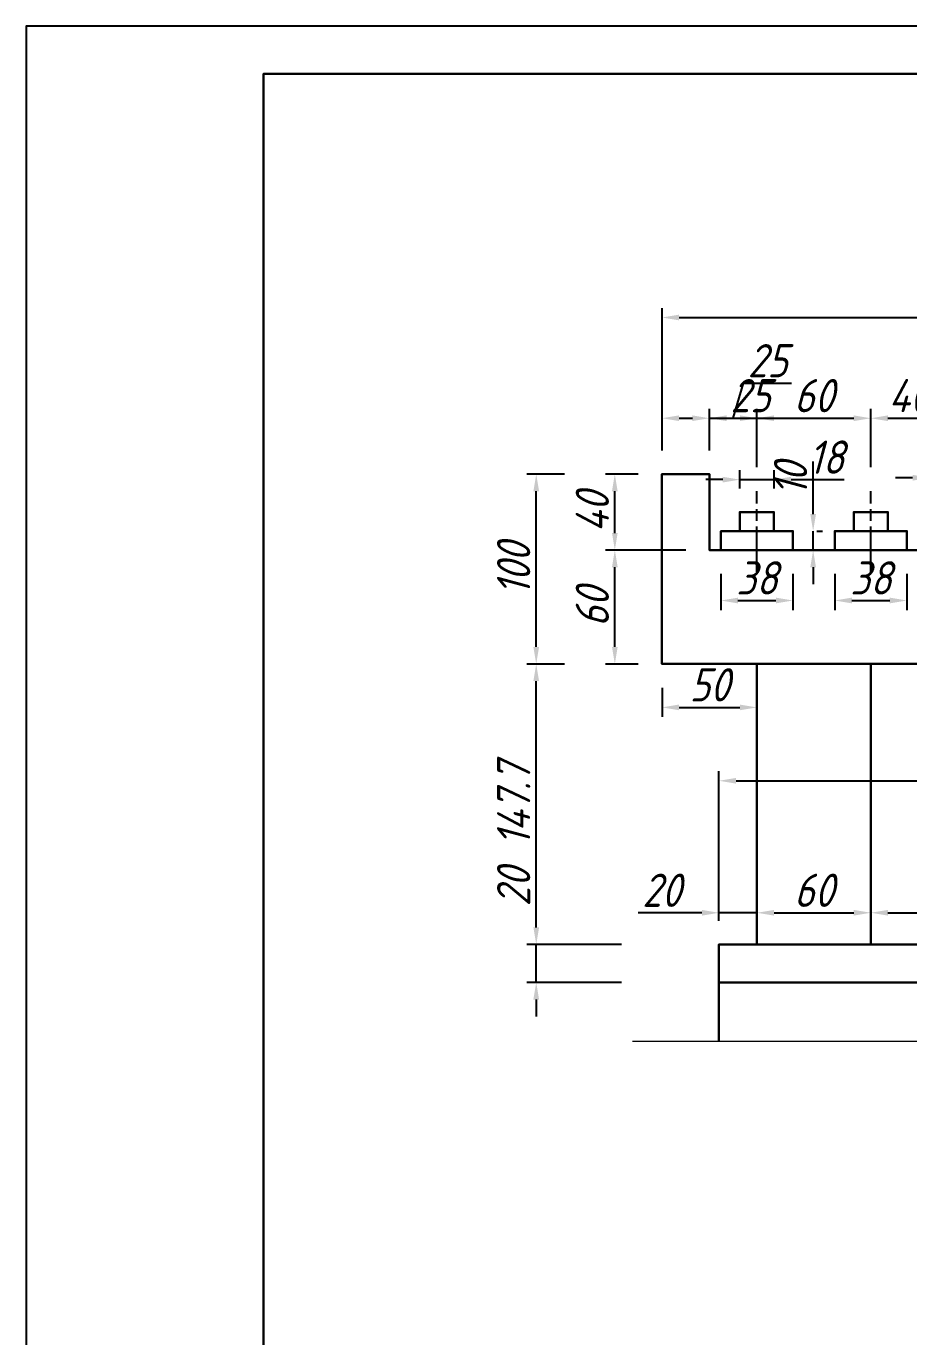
# Model space of a CAD drawing. Header units: millimetres. Extents: x -31 to 389, y -17 to 280.
# Drawn here: x -30.9 to 62.1, y 142.2 to 280.2 of the extents above; entities that cross this region are included whole.
import ezdxf

# ---------------------------------------------------------------- set-up
doc = ezdxf.new("R2010")
doc.units = ezdxf.units.MM
doc.header["$LTSCALE"] = 0.2
doc.linetypes.add('ACAD_ISO08W100', pattern=[36, 24, -3, 6, -3])
for name, color, linetype in [('中心线', 1, 'ACAD_ISO08W100'), ('图框', 7, 'Continuous'), ('尺寸标注', 6, 'Continuous')]:
    doc.layers.add(name, color=color, linetype=linetype)
doc.layers.add('粗实线', color=7, linetype='Continuous', lineweight=30)
doc.layers.add('细实线', color=7, linetype='Continuous', lineweight=9)
doc.styles.add('国标字体', font='gbeitc.shx', dxfattribs={"bigfont": 'gbcbig.shx'})
doc.dimstyles.new('常用标注', dxfattribs={"dimtxt": 3.5, "dimasz": 1.8, "dimexe": 1, "dimexo": 2.5, "dimtad": 1, "dimdec": 1, "dimlfac": 5, "dimdsep": 46, "dimtxsty": '国标字体', "dimcen": 2.5, "dimclrd": 256, "dimclre": 256, "dimclrt": 256, "dimadec": 0, "dimazin": 0, "dimtfac": 1, "dimtdec": 1, "dimtmove": 0, "dimatfit": 3, "dimfxl": 1, "dimarcsym": 0})

# ---------------------------------------------------------------- blocks, each defined once
blk = doc.blocks.new('*D41')
at = {"layer": 'Defpoints', "color": 0, "transparency": 16777216}
for p in [(22.82, 183.5), (34.31, 183.5), (34.31, 179.5)]:
    blk.add_point(p, dxfattribs=at)
at = {"layer": '尺寸标注', "lineweight": -2, "transparency": 16777216}
for p, q in [((22.82, 185.3), (22.82, 192)), ((31.81, 183.5), (21.82, 183.5)), ((22.82, 179.5), (22.82, 183.5)), ((31.81, 179.5), (21.82, 179.5)), ((22.82, 177.7), (22.82, 175.9))]:
    blk.add_line(p, q, dxfattribs=at)
at = {"layer": '尺寸标注', "transparency": 16777216}
for points in [[(22.52, 185.3), (23.12, 185.3), (22.82, 183.5)], [(22.52, 177.7), (23.12, 177.7), (22.82, 179.5)]]:
    blk.add_solid(points, dxfattribs=at)
at = {"layer": '尺寸标注', "transparency": 16777216, "insert": (20.44, 189.55), "char_height": 3.5, "attachment_point": 5, "rotation": 90, "style": '国标字体'}
blk.add_mtext('20', dxfattribs=at)
blk = doc.blocks.new('*D42')
at = {"layer": 'Defpoints', "color": 0, "transparency": 16777216}
for p in [(22.82, 213.04), (28.31, 213.04), (34.31, 183.5)]:
    blk.add_point(p, dxfattribs=at)
at = {"layer": '尺寸标注', "lineweight": -2, "transparency": 16777216}
for p, q in [((25.81, 213.04), (21.82, 213.04)), ((22.82, 185.3), (22.82, 211.24)), ((31.81, 183.5), (21.82, 183.5))]:
    blk.add_line(p, q, dxfattribs=at)
at = {"layer": '尺寸标注', "transparency": 16777216}
for points in [[(22.52, 211.24), (23.12, 211.24), (22.82, 213.04)], [(22.52, 185.3), (23.12, 185.3), (22.82, 183.5)]]:
    blk.add_solid(points, dxfattribs=at)
at = {"layer": '尺寸标注', "transparency": 16777216, "insert": (20.44, 198.27), "char_height": 3.5, "attachment_point": 5, "rotation": 90, "style": '国标字体'}
blk.add_mtext('147.7', dxfattribs=at)
blk = doc.blocks.new('*D43')
at = {"layer": 'Defpoints', "color": 0, "transparency": 16777216}
for p in [(22.82, 233.04), (28.31, 233.04), (28.31, 213.04)]:
    blk.add_point(p, dxfattribs=at)
at = {"layer": '尺寸标注', "lineweight": -2, "transparency": 16777216}
for p, q in [((25.81, 233.04), (21.82, 233.04)), ((22.82, 214.84), (22.82, 231.24)), ((25.81, 213.04), (21.82, 213.04))]:
    blk.add_line(p, q, dxfattribs=at)
at = {"layer": '尺寸标注', "transparency": 16777216}
for points in [[(22.52, 231.24), (23.12, 231.24), (22.82, 233.04)], [(22.52, 214.84), (23.12, 214.84), (22.82, 213.04)]]:
    blk.add_solid(points, dxfattribs=at)
at = {"layer": '尺寸标注', "transparency": 16777216, "insert": (20.44, 223.04), "char_height": 3.5, "attachment_point": 5, "rotation": 90, "style": '国标字体'}
blk.add_mtext('100', dxfattribs=at)
blk = doc.blocks.new('*D44')
at = {"layer": 'Defpoints', "color": 0, "transparency": 16777216}
for p in [(36.07, 213.04), (46.07, 213.04), (46.07, 208.47)]:
    blk.add_point(p, dxfattribs=at)
at = {"layer": '尺寸标注', "lineweight": -2, "transparency": 16777216}
for p, q in [((36.07, 210.54), (36.07, 207.47)), ((46.07, 210.54), (46.07, 207.47)), ((37.87, 208.47), (44.27, 208.47))]:
    blk.add_line(p, q, dxfattribs=at)
at = {"layer": '尺寸标注', "transparency": 16777216}
for points in [[(37.87, 208.77), (37.87, 208.17), (36.07, 208.47)], [(44.27, 208.77), (44.27, 208.17), (46.07, 208.47)]]:
    blk.add_solid(points, dxfattribs=at)
at = {"layer": '尺寸标注', "transparency": 16777216, "insert": (41.07, 210.85), "char_height": 3.5, "attachment_point": 5, "style": '国标字体'}
blk.add_mtext('50', dxfattribs=at)
blk = doc.blocks.new('*D45')
at = {"layer": 'Defpoints', "color": 0, "transparency": 16777216}
for p in [(31.1, 225.04), (41.07, 225.04), (36.07, 213.04)]:
    blk.add_point(p, dxfattribs=at)
at = {"layer": '尺寸标注', "lineweight": -2, "transparency": 16777216}
for p, q in [((38.57, 225.04), (30.1, 225.04)), ((31.1, 214.84), (31.1, 223.24)), ((33.57, 213.04), (30.1, 213.04))]:
    blk.add_line(p, q, dxfattribs=at)
at = {"layer": '尺寸标注', "transparency": 16777216}
for points in [[(30.8, 223.24), (31.4, 223.24), (31.1, 225.04)], [(30.8, 214.84), (31.4, 214.84), (31.1, 213.04)]]:
    blk.add_solid(points, dxfattribs=at)
at = {"layer": '尺寸标注', "transparency": 16777216, "insert": (28.73, 219.04), "char_height": 3.5, "attachment_point": 5, "rotation": 90, "style": '国标字体'}
blk.add_mtext('60', dxfattribs=at)
blk = doc.blocks.new('*D46')
at = {"layer": 'Defpoints', "color": 0, "transparency": 16777216}
for p in [(31.1, 233.04), (36.07, 233.04), (41.07, 225.04)]:
    blk.add_point(p, dxfattribs=at)
at = {"layer": '尺寸标注', "lineweight": -2, "transparency": 16777216}
for p, q in [((33.57, 233.04), (30.1, 233.04)), ((31.1, 226.84), (31.1, 231.24)), ((38.57, 225.04), (30.1, 225.04))]:
    blk.add_line(p, q, dxfattribs=at)
at = {"layer": '尺寸标注', "transparency": 16777216}
for points in [[(30.8, 231.24), (31.4, 231.24), (31.1, 233.04)], [(30.8, 226.84), (31.4, 226.84), (31.1, 225.04)]]:
    blk.add_solid(points, dxfattribs=at)
at = {"layer": '尺寸标注', "transparency": 16777216, "insert": (28.73, 229.04), "char_height": 3.5, "attachment_point": 5, "rotation": 90, "style": '国标字体'}
blk.add_mtext('40', dxfattribs=at)
blk = doc.blocks.new('*D47')
at = {"layer": 'Defpoints', "color": 0, "transparency": 16777216}
for p in [(46.07, 186.84), (42.07, 183.5), (46.07, 183.5)]:
    blk.add_point(p, dxfattribs=at)
at = {"layer": '尺寸标注', "lineweight": -2, "transparency": 16777216}
for p, q in [((42.07, 186), (42.07, 187.84)), ((46.07, 186), (46.07, 187.84)), ((40.27, 186.84), (33.57, 186.84)), ((46.07, 186.84), (42.07, 186.84)), ((47.87, 186.84), (49.67, 186.84))]:
    blk.add_line(p, q, dxfattribs=at)
at = {"layer": '尺寸标注', "transparency": 16777216}
for points in [[(40.27, 187.14), (40.27, 186.54), (42.07, 186.84)], [(47.87, 187.14), (47.87, 186.54), (46.07, 186.84)]]:
    blk.add_solid(points, dxfattribs=at)
at = {"layer": '尺寸标注', "transparency": 16777216, "insert": (36.02, 189.21), "char_height": 3.5, "attachment_point": 5, "style": '国标字体'}
blk.add_mtext('20', dxfattribs=at)
blk = doc.blocks.new('*D48')
at = {"layer": 'Defpoints', "color": 0, "transparency": 16777216}
for p in [(58.07, 186.84), (58.07, 186.84), (46.07, 183.5)]:
    blk.add_point(p, dxfattribs=at)
at = {"layer": '尺寸标注', "lineweight": -2, "transparency": 16777216}
for p, q in [((58.07, 189.34), (58.07, 187.84)), ((46.07, 186), (46.07, 187.84)), ((47.87, 186.84), (56.27, 186.84))]:
    blk.add_line(p, q, dxfattribs=at)
at = {"layer": '尺寸标注', "transparency": 16777216}
for points in [[(47.87, 187.14), (47.87, 186.54), (46.07, 186.84)], [(56.27, 187.14), (56.27, 186.54), (58.07, 186.84)]]:
    blk.add_solid(points, dxfattribs=at)
at = {"layer": '尺寸标注', "transparency": 16777216, "insert": (52.07, 189.21), "char_height": 3.5, "attachment_point": 5, "style": '国标字体'}
blk.add_mtext('60', dxfattribs=at)
blk = doc.blocks.new('*D49')
at = {"layer": 'Defpoints', "color": 0, "transparency": 16777216}
for p in [(58.07, 186.84), (96.07, 186.84), (96.07, 186.84)]:
    blk.add_point(p, dxfattribs=at)
at = {"layer": '尺寸标注', "lineweight": -2, "transparency": 16777216}
for p, q in [((58.07, 189.34), (58.07, 187.84)), ((96.07, 189.34), (96.07, 187.84)), ((59.87, 186.84), (94.27, 186.84))]:
    blk.add_line(p, q, dxfattribs=at)
at = {"layer": '尺寸标注', "transparency": 16777216}
for points in [[(59.87, 187.14), (59.87, 186.54), (58.07, 186.84)], [(94.27, 187.14), (94.27, 186.54), (96.07, 186.84)]]:
    blk.add_solid(points, dxfattribs=at)
at = {"layer": '尺寸标注', "transparency": 16777216, "insert": (77.07, 189.21), "char_height": 3.5, "attachment_point": 5, "style": '国标字体'}
blk.add_mtext('190', dxfattribs=at)
blk = doc.blocks.new('*D54')
at = {"layer": 'Defpoints', "color": 0, "transparency": 16777216}
for p in [(162.07, 200.74), (42.07, 183.5), (162.07, 183.5)]:
    blk.add_point(p, dxfattribs=at)
at = {"layer": '尺寸标注', "lineweight": -2, "transparency": 16777216}
for p, q in [((42.07, 186), (42.07, 201.74)), ((162.07, 186), (162.07, 201.74)), ((43.87, 200.74), (160.27, 200.74))]:
    blk.add_line(p, q, dxfattribs=at)
at = {"layer": '尺寸标注', "transparency": 16777216}
for points in [[(43.87, 201.04), (43.87, 200.44), (42.07, 200.74)], [(160.27, 201.04), (160.27, 200.44), (162.07, 200.74)]]:
    blk.add_solid(points, dxfattribs=at)
at = {"layer": '尺寸标注', "transparency": 16777216, "insert": (102.07, 203.11), "char_height": 3.5, "attachment_point": 5, "style": '国标字体'}
blk.add_mtext('600', dxfattribs=at)
blk = doc.blocks.new('*D56')
at = {"layer": 'Defpoints', "color": 0, "transparency": 16777216}
for p in [(41.07, 238.93), (36.07, 233.04), (41.07, 233.04)]:
    blk.add_point(p, dxfattribs=at)
at = {"layer": '尺寸标注', "lineweight": -2, "transparency": 16777216}
for p, q in [((36.07, 235.54), (36.07, 239.93)), ((37.87, 238.93), (39.27, 238.93)), ((41.07, 235.54), (41.07, 239.93)), ((41.07, 238.93), (47.91, 238.93))]:
    blk.add_line(p, q, dxfattribs=at)
at = {"layer": '尺寸标注', "transparency": 16777216}
for points in [[(37.87, 239.23), (37.87, 238.63), (36.07, 238.93)], [(39.27, 239.23), (39.27, 238.63), (41.07, 238.93)]]:
    blk.add_solid(points, dxfattribs=at)
at = {"layer": '尺寸标注', "transparency": 16777216, "insert": (45.39, 241.31), "char_height": 3.5, "attachment_point": 5, "style": '国标字体'}
blk.add_mtext('25', dxfattribs=at)
blk = doc.blocks.new('*D57')
at = {"layer": 'Defpoints', "color": 0, "transparency": 16777216}
for p in [(46.07, 238.93), (41.07, 233.04), (46.07, 231.26)]:
    blk.add_point(p, dxfattribs=at)
at = {"layer": '尺寸标注', "lineweight": -2, "transparency": 16777216}
for p, q in [((43.57, 238.93), (44.67, 242.62)), ((44.67, 242.62), (49.72, 242.62)), ((41.07, 235.54), (41.07, 239.93)), ((42.87, 238.93), (44.27, 238.93)), ((46.07, 233.76), (46.07, 239.93))]:
    blk.add_line(p, q, dxfattribs=at)
at = {"layer": '尺寸标注', "transparency": 16777216}
for points in [[(42.87, 239.23), (42.87, 238.63), (41.07, 238.93)], [(44.27, 239.23), (44.27, 238.63), (46.07, 238.93)]]:
    blk.add_solid(points, dxfattribs=at)
at = {"layer": '尺寸标注', "transparency": 16777216, "insert": (47.2, 244.99), "char_height": 3.5, "attachment_point": 5, "style": '国标字体'}
blk.add_mtext('25', dxfattribs=at)
blk = doc.blocks.new('*D58')
at = {"layer": 'Defpoints', "color": 0, "transparency": 16777216}
for p in [(58.07, 238.93), (46.07, 231.26), (58.07, 231.26)]:
    blk.add_point(p, dxfattribs=at)
at = {"layer": '尺寸标注', "lineweight": -2, "transparency": 16777216}
for p, q in [((46.07, 233.76), (46.07, 239.93)), ((47.87, 238.93), (56.27, 238.93)), ((58.07, 233.76), (58.07, 239.93))]:
    blk.add_line(p, q, dxfattribs=at)
at = {"layer": '尺寸标注', "transparency": 16777216}
for points in [[(47.87, 239.23), (47.87, 238.63), (46.07, 238.93)], [(56.27, 239.23), (56.27, 238.63), (58.07, 238.93)]]:
    blk.add_solid(points, dxfattribs=at)
at = {"layer": '尺寸标注', "transparency": 16777216, "insert": (52.07, 241.31), "char_height": 3.5, "attachment_point": 5, "style": '国标字体'}
blk.add_mtext('60', dxfattribs=at)
blk = doc.blocks.new('*D59')
at = {"layer": 'Defpoints', "color": 0, "transparency": 16777216}
for p in [(66.07, 238.93), (58.07, 231.26), (66.07, 231.26)]:
    blk.add_point(p, dxfattribs=at)
at = {"layer": '尺寸标注', "lineweight": -2, "transparency": 16777216}
for p, q in [((58.07, 233.76), (58.07, 239.93)), ((59.87, 238.93), (64.27, 238.93)), ((66.07, 233.76), (66.07, 239.93))]:
    blk.add_line(p, q, dxfattribs=at)
at = {"layer": '尺寸标注', "transparency": 16777216}
for points in [[(59.87, 239.23), (59.87, 238.63), (58.07, 238.93)], [(64.27, 239.23), (64.27, 238.63), (66.07, 238.93)]]:
    blk.add_solid(points, dxfattribs=at)
at = {"layer": '尺寸标注', "transparency": 16777216, "insert": (62.07, 241.31), "char_height": 3.5, "attachment_point": 5, "style": '国标字体'}
blk.add_mtext('40', dxfattribs=at)
blk = doc.blocks.new('*D72')
at = {"layer": 'Defpoints', "color": 0, "transparency": 16777216}
for p in [(42.27, 225.04), (49.87, 225.04), (49.87, 219.73)]:
    blk.add_point(p, dxfattribs=at)
at = {"layer": '尺寸标注', "lineweight": -2, "transparency": 16777216}
for p, q in [((42.27, 222.54), (42.27, 218.73)), ((49.87, 222.54), (49.87, 218.73)), ((44.07, 219.73), (48.07, 219.73))]:
    blk.add_line(p, q, dxfattribs=at)
at = {"layer": '尺寸标注', "transparency": 16777216}
for points in [[(44.07, 220.03), (44.07, 219.43), (42.27, 219.73)], [(48.07, 220.03), (48.07, 219.43), (49.87, 219.73)]]:
    blk.add_solid(points, dxfattribs=at)
at = {"layer": '尺寸标注', "transparency": 16777216, "insert": (46.07, 222.11), "char_height": 3.5, "attachment_point": 5, "style": '国标字体'}
blk.add_mtext('38', dxfattribs=at)
blk = doc.blocks.new('*D73')
at = {"layer": 'Defpoints', "color": 0, "transparency": 16777216}
for p in [(47.87, 232.46), (44.27, 229.04), (47.87, 229.04)]:
    blk.add_point(p, dxfattribs=at)
at = {"layer": '尺寸标注', "lineweight": -2, "transparency": 16777216}
for p, q in [((44.27, 231.54), (44.27, 233.46)), ((47.87, 231.54), (47.87, 233.46)), ((42.47, 232.46), (40.67, 232.46)), ((44.27, 232.46), (47.87, 232.46)), ((49.67, 232.46), (55.27, 232.46))]:
    blk.add_line(p, q, dxfattribs=at)
at = {"layer": '尺寸标注', "transparency": 16777216}
for points in [[(42.47, 232.76), (42.47, 232.16), (44.27, 232.46)], [(49.67, 232.76), (49.67, 232.16), (47.87, 232.46)]]:
    blk.add_solid(points, dxfattribs=at)
at = {"layer": '尺寸标注', "transparency": 16777216, "insert": (53.37, 234.83), "char_height": 3.5, "attachment_point": 5, "style": '国标字体'}
blk.add_mtext('18', dxfattribs=at)
blk = doc.blocks.new('*D74')
at = {"layer": 'Defpoints', "color": 0, "transparency": 16777216}
for p in [(54.27, 225.04), (61.87, 225.04), (61.87, 219.73)]:
    blk.add_point(p, dxfattribs=at)
at = {"layer": '尺寸标注', "lineweight": -2, "transparency": 16777216}
for p, q in [((54.27, 222.54), (54.27, 218.73)), ((61.87, 222.54), (61.87, 218.73)), ((56.07, 219.73), (60.07, 219.73))]:
    blk.add_line(p, q, dxfattribs=at)
at = {"layer": '尺寸标注', "transparency": 16777216}
for points in [[(56.07, 220.03), (56.07, 219.43), (54.27, 219.73)], [(60.07, 220.03), (60.07, 219.43), (61.87, 219.73)]]:
    blk.add_solid(points, dxfattribs=at)
at = {"layer": '尺寸标注', "transparency": 16777216, "insert": (58.07, 222.11), "char_height": 3.5, "attachment_point": 5, "style": '国标字体'}
blk.add_mtext('38', dxfattribs=at)
blk = doc.blocks.new('*D85')
at = {"layer": 'Defpoints', "color": 0, "transparency": 16777216}
for p in [(67.87, 232.66), (64.27, 229.24), (67.87, 229.24)]:
    blk.add_point(p, dxfattribs=at)
at = {"layer": '尺寸标注', "lineweight": -2, "transparency": 16777216}
for p, q in [((64.27, 231.74), (64.27, 233.66)), ((67.87, 231.74), (67.87, 233.66)), ((62.47, 232.66), (60.67, 232.66)), ((64.27, 232.66), (67.87, 232.66)), ((69.67, 232.66), (75.27, 232.66))]:
    blk.add_line(p, q, dxfattribs=at)
at = {"layer": '尺寸标注', "transparency": 16777216}
for points in [[(62.47, 232.96), (62.47, 232.36), (64.27, 232.66)], [(69.67, 232.96), (69.67, 232.36), (67.87, 232.66)]]:
    blk.add_solid(points, dxfattribs=at)
at = {"layer": '尺寸标注', "transparency": 16777216, "insert": (73.37, 235.03), "char_height": 3.5, "attachment_point": 5, "style": '国标字体'}
blk.add_mtext('18', dxfattribs=at)
blk = doc.blocks.new('*D90')
at = {"layer": 'Defpoints', "color": 0, "transparency": 16777216}
for p in [(49.87, 227.04), (51.99, 227.04), (49.87, 225.04)]:
    blk.add_point(p, dxfattribs=at)
at = {"layer": '尺寸标注', "lineweight": -2, "transparency": 16777216}
for p, q in [((51.99, 228.84), (51.99, 234.37)), ((51.99, 225.04), (51.99, 227.04)), ((52.37, 227.04), (52.99, 227.04)), ((52.37, 225.04), (52.99, 225.04)), ((51.99, 223.24), (51.99, 221.44))]:
    blk.add_line(p, q, dxfattribs=at)
at = {"layer": '尺寸标注', "transparency": 16777216}
for points in [[(51.69, 228.84), (52.29, 228.84), (51.99, 227.04)], [(51.69, 223.24), (52.29, 223.24), (51.99, 225.04)]]:
    blk.add_solid(points, dxfattribs=at)
at = {"layer": '尺寸标注', "transparency": 16777216, "insert": (49.61, 232.51), "char_height": 3.5, "attachment_point": 5, "rotation": 90, "style": '国标字体'}
blk.add_mtext('10', dxfattribs=at)
blk = doc.blocks.new('*D96')
at = {"layer": 'Defpoints', "color": 0, "transparency": 16777216}
for p in [(168.07, 249.54), (36.07, 233.04), (168.07, 233.04)]:
    blk.add_point(p, dxfattribs=at)
at = {"layer": '尺寸标注', "lineweight": -2, "transparency": 16777216}
for p, q in [((36.07, 235.54), (36.07, 250.54)), ((168.07, 235.54), (168.07, 250.54)), ((37.87, 249.54), (166.27, 249.54))]:
    blk.add_line(p, q, dxfattribs=at)
at = {"layer": '尺寸标注', "transparency": 16777216}
for points in [[(37.87, 249.84), (37.87, 249.24), (36.07, 249.54)], [(166.27, 249.84), (166.27, 249.24), (168.07, 249.54)]]:
    blk.add_solid(points, dxfattribs=at)
at = {"layer": '尺寸标注', "transparency": 16777216, "insert": (102.07, 251.92), "char_height": 3.5, "attachment_point": 5, "style": '国标字体'}
blk.add_mtext('660', dxfattribs=at)

msp = doc.modelspace()

# ---------------------------------------------------------------- linework, layer by layer
at = {"layer": '中心线'}
for p, q in [((46.068, 222.737), (46.068, 231.262)), ((58.068, 222.737), (58.068, 231.262))]:
    msp.add_line(p, q, dxfattribs=at)
at = {"layer": '图框'}
msp.add_lwpolyline([(389.091, -16.779), (389.091, 280.221), (-30.909, 280.221), (-30.909, -16.779)], close=True, dxfattribs=at)
at = {"layer": '图框', "lineweight": 30}
msp.add_lwpolyline([(-5.909, -11.779), (384.091, -11.779), (384.091, 275.221), (-5.909, 275.221)], close=True, dxfattribs=at)
at = {"layer": '粗实线'}
msp.add_line((42.068, 179.505), (42.068, 173.296), dxfattribs=at)
for points in [[(168.068, 225.045), (168.068, 213.045), (36.068, 213.045), (36.068, 225.045), (36.068, 233.045), (41.068, 233.045), (41.068, 225.045), (163.068, 225.045), (163.068, 233.045), (168.068, 233.045)], [(44.268, 227.045), (47.868, 227.045), (47.868, 229.045), (44.268, 229.045)], [(56.268, 227.045), (59.868, 227.045), (59.868, 229.045), (56.268, 229.045)], [(42.268, 225.045), (49.868, 225.045), (49.868, 227.045), (42.268, 227.045)], [(54.268, 225.045), (61.868, 225.045), (61.868, 227.045), (54.268, 227.045)], [(46.068, 183.505), (58.068, 183.505), (58.068, 213.045), (46.068, 213.045)], [(42.068, 179.505), (162.068, 179.505), (162.068, 183.505), (42.068, 183.505)]]:
    msp.add_lwpolyline(points, close=True, dxfattribs=at)
at = {"layer": '细实线'}
msp.add_lwpolyline([(174.206, 173.296), (106.064, 173.296), (104.066, 171.299), (102.068, 173.296), (100.071, 175.294), (98.073, 173.296), (32.949, 173.296)], dxfattribs=at)

# ---------------------------------------------------------------- dimensions: what is measured, and where the dimension line sits
at = {"layer": '尺寸标注'}
for base, p1, p2, picture, middle in [((168.068, 249.543), (36.068, 233.045), (168.068, 233.045), '*D96', (102.068, 251.918)), ((41.068, 238.931), (36.068, 233.045), (41.068, 233.045), '*D56', (45.389, 241.306)), ((47.868, 232.456), (44.268, 229.045), (47.868, 229.045), '*D73', (53.369, 234.831)), ((67.868, 232.656), (64.268, 229.245), (67.868, 229.245), '*D85', (73.369, 235.031)), ((49.868, 219.734), (42.268, 225.045), (49.868, 225.045), '*D72', (46.068, 222.109)), ((61.868, 219.734), (54.268, 225.045), (61.868, 225.045), '*D74', (58.068, 222.109)), ((46.068, 208.472), (36.068, 213.045), (46.068, 213.045), '*D44', (41.068, 210.847)), ((162.068, 200.738), (42.068, 183.505), (162.068, 183.505), '*D54', (102.068, 203.113))]:
    dim = msp.add_linear_dim(base=base, p1=p1, p2=p2, dimstyle='常用标注', dxfattribs=at)
    dim.commit()
    dim.dimension.update_dxf_attribs({"geometry": picture, "text_midpoint": middle})
for base, p1, p2, picture, middle in [((46.068, 238.931), (41.068, 233.045), (46.068, 231.262), '*D57', (45.3, 244.993)), ((58.068, 238.931), (46.068, 231.262), (58.068, 231.262), '*D58', (52.068, 241.306)), ((66.068, 238.931), (58.068, 231.262), (66.068, 231.262), '*D59', (62.068, 241.306)), ((58.068, 186.837), (46.068, 183.505), (58.068, 186.837), '*D48', (52.068, 189.212)), ((96.068, 186.837), (58.068, 186.837), (96.068, 186.837), '*D49', (77.068, 189.212))]:
    dim = msp.add_linear_dim(base=base, p1=p1, p2=p2, dimstyle='常用标注', override={"dimtmove": 1}, dxfattribs=at)
    dim.commit()
    dim.dimension.update_dxf_attribs({"geometry": picture, "text_midpoint": middle})
for base, p1, p2, picture, middle in [((51.989, 227.045), (49.868, 225.045), (49.868, 227.045), '*D90', (49.614, 232.509)), ((31.101, 225.045), (36.068, 213.045), (41.068, 225.045), '*D45', (28.726, 219.045)), ((22.815, 183.505), (34.31, 179.505), (34.31, 183.505), '*D41', (20.44, 189.553))]:
    dim = msp.add_linear_dim(base=base, p1=p1, p2=p2, angle=90, dimstyle='常用标注', dxfattribs=at)
    dim.commit()
    dim.dimension.update_dxf_attribs({"geometry": picture, "text_midpoint": middle})
for base, p1, p2, picture, middle in [((22.815, 233.045), (28.31, 213.045), (28.31, 233.045), '*D43', (20.44, 223.045)), ((31.101, 233.045), (41.068, 225.045), (36.068, 233.045), '*D46', (28.726, 229.045)), ((22.815, 213.045), (34.31, 183.505), (28.31, 213.045), '*D42', (20.44, 198.275))]:
    dim = msp.add_linear_dim(base=base, p1=p1, p2=p2, angle=90, dimstyle='常用标注', override={"dimtmove": 1}, dxfattribs=at)
    dim.commit()
    dim.dimension.update_dxf_attribs({"geometry": picture, "text_midpoint": middle})
dim = msp.add_linear_dim(base=(46.068, 186.837), p1=(42.068, 183.505), p2=(46.068, 183.505), dimstyle='常用标注', dxfattribs=at)
dim.commit()
dim.dimension.update_dxf_attribs({"geometry": '*D47', "text_midpoint": (36.02, 186.837), "dimtype": 160})

doc.saveas('drawing.dxf')
